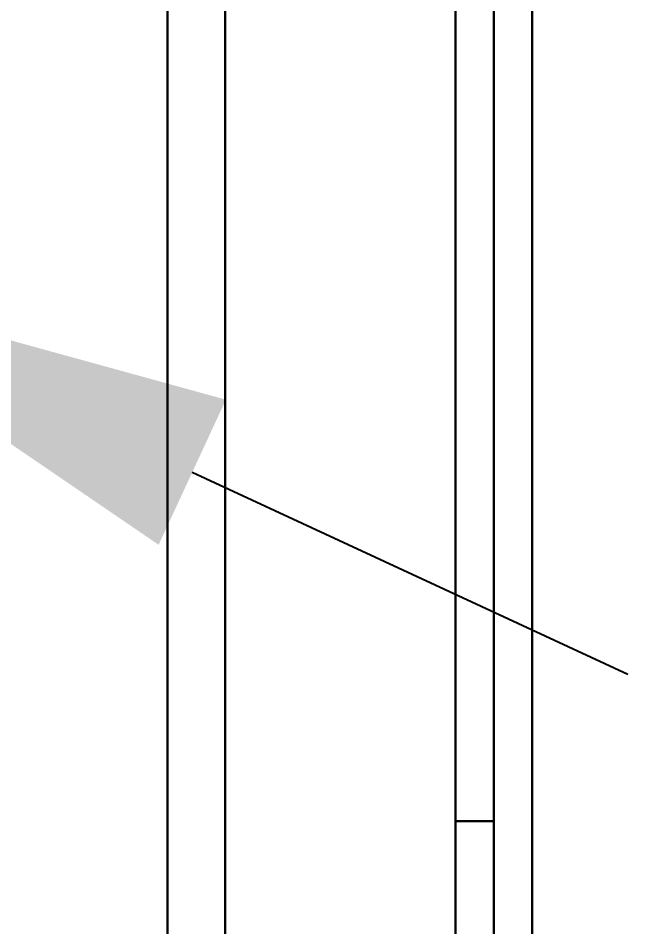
# Model space of a CAD drawing. Header units: millimetres. Extents: x -105 to 105, y -148 to 148.
# Drawn here: x -74.799 to -71.624, y 43.307 to 48.039 of the extents above; entities that cross this region are included whole.
import ezdxf

# ---------------------------------------------------------------- set-up
doc = ezdxf.new("R2010")
doc.units = ezdxf.units.MM
doc.header["$PDSIZE"] = -5
doc.linetypes.add('点画线', pattern=[18, 12, -2, 2, -2])
doc.layers.get('0').update_dxf_attribs({"lineweight": 18})
doc.styles.get("Standard").update_dxf_attribs({"font": 'txt.shx'})
doc.dimstyles.get("Standard").update_dxf_attribs({"dimtxt": 0.18, "dimasz": 0.18, "dimexe": 0.18, "dimexo": 0.0625, "dimgap": 0.09, "dimtad": 0, "dimtih": 1, "dimtoh": 1, "dimdec": 4, "dimzin": 0, "dimdsep": 46, "dimtxsty": 'Standard', "dimcen": 0.09, "dimdle": 0.36, "dimadec": 0, "dimazin": 0, "dimtfac": 1, "dimtdec": 4, "dimtofl": 0, "dimtmove": 0, "dimatfit": 3, "dimfxl": 1, "dimtolj": 1, "dimarcsym": 0})

# ---------------------------------------------------------------- blocks, each defined once
blk = doc.blocks.new('*D12')
at = {"color": 0, "lineweight": -2, "transparency": 16777216}
for p, q in [((-81.1506, 49.0382), (-88.3333, 52.3671)), ((-76.1604, 46.7255), (-78.8823, 47.987)), ((-73.8922, 45.6743), (-71.624, 44.6231))]:
    blk.add_line(p, q, dxfattribs=at)
at = {"color": 0, "linetype": '点画线', "transparency": 16777216}
for points in [[(-80.9754, 49.4163), (-81.3258, 48.6602), (-78.8823, 47.987)], [(-73.717, 46.0523), (-74.0674, 45.2962), (-76.1604, 46.7255)]]:
    blk.add_solid(points, dxfattribs=at)
at = {"layer": 'Defpoints', "color": 0, "linetype": '点画线', "transparency": 16777216}
for p in [(-78.8823, 47.987), (-76.1604, 46.7255)]:
    blk.add_point(p, dxfattribs=at)
at = {"color": 0, "linetype": '点画线', "transparency": 16777216, "insert": (-85.0877, 52.9295), "char_height": 2.5, "attachment_point": 5, "rotation": 335.1344}
blk.add_mtext('\\A1;∅3', dxfattribs=at)

msp = doc.modelspace()

# ---------------------------------------------------------------- linework, layer by layer
at = {"color": 7, "lineweight": 30, "ltscale": 0.385}
for p, q in [((-74.0214, 39.6563), (-74.0214, 55.0563)), ((-73.7214, 39.6563), (-73.7214, 55.0563))]:
    msp.add_line(p, q, dxfattribs=at)
at = {"color": 7, "lineweight": 30, "ltscale": 0.365}
for p, q in [((-72.3214, 40.0563), (-72.3214, 54.6563)), ((-72.1214, 40.0563), (-72.1214, 54.6563))]:
    msp.add_line(p, q, dxfattribs=at)
at = {"color": 7, "lineweight": 30, "ltscale": 0.36}
msp.add_line((-72.5214, 40.1563), (-72.5214, 54.5563), dxfattribs=at)
at = {"color": 7, "lineweight": 30, "ltscale": 0.005}
msp.add_line((-72.5214, 43.8563), (-72.3214, 43.8563), dxfattribs=at)

# ---------------------------------------------------------------- dimensions: what is measured, and where the dimension line sits
at = {"linetype": '点画线'}
dim = msp.add_diameter_dim_2p(p1=(-76.1604, 46.7255), p2=(-78.8823, 47.987), dimstyle='Standard', override={"dimtxt": 2.5, "dimasz": 2.5, "dimexe": 1.25, "dimexo": 0.625, "dimgap": 0.625, "dimtad": 1, "dimtih": 0, "dimtoh": 0, "dimdec": 2, "dimzin": 8, "dimdsep": 44, "dimdle": 5, "dimtdec": 2, "dimtofl": 1, "dimatfit": 0, "dimarcsym": 1}, dxfattribs=at)
dim.commit()
dim.dimension.update_dxf_attribs({"geometry": '*D12', "text_midpoint": (-85.0877, 52.9295)})

doc.saveas('drawing.dxf')
